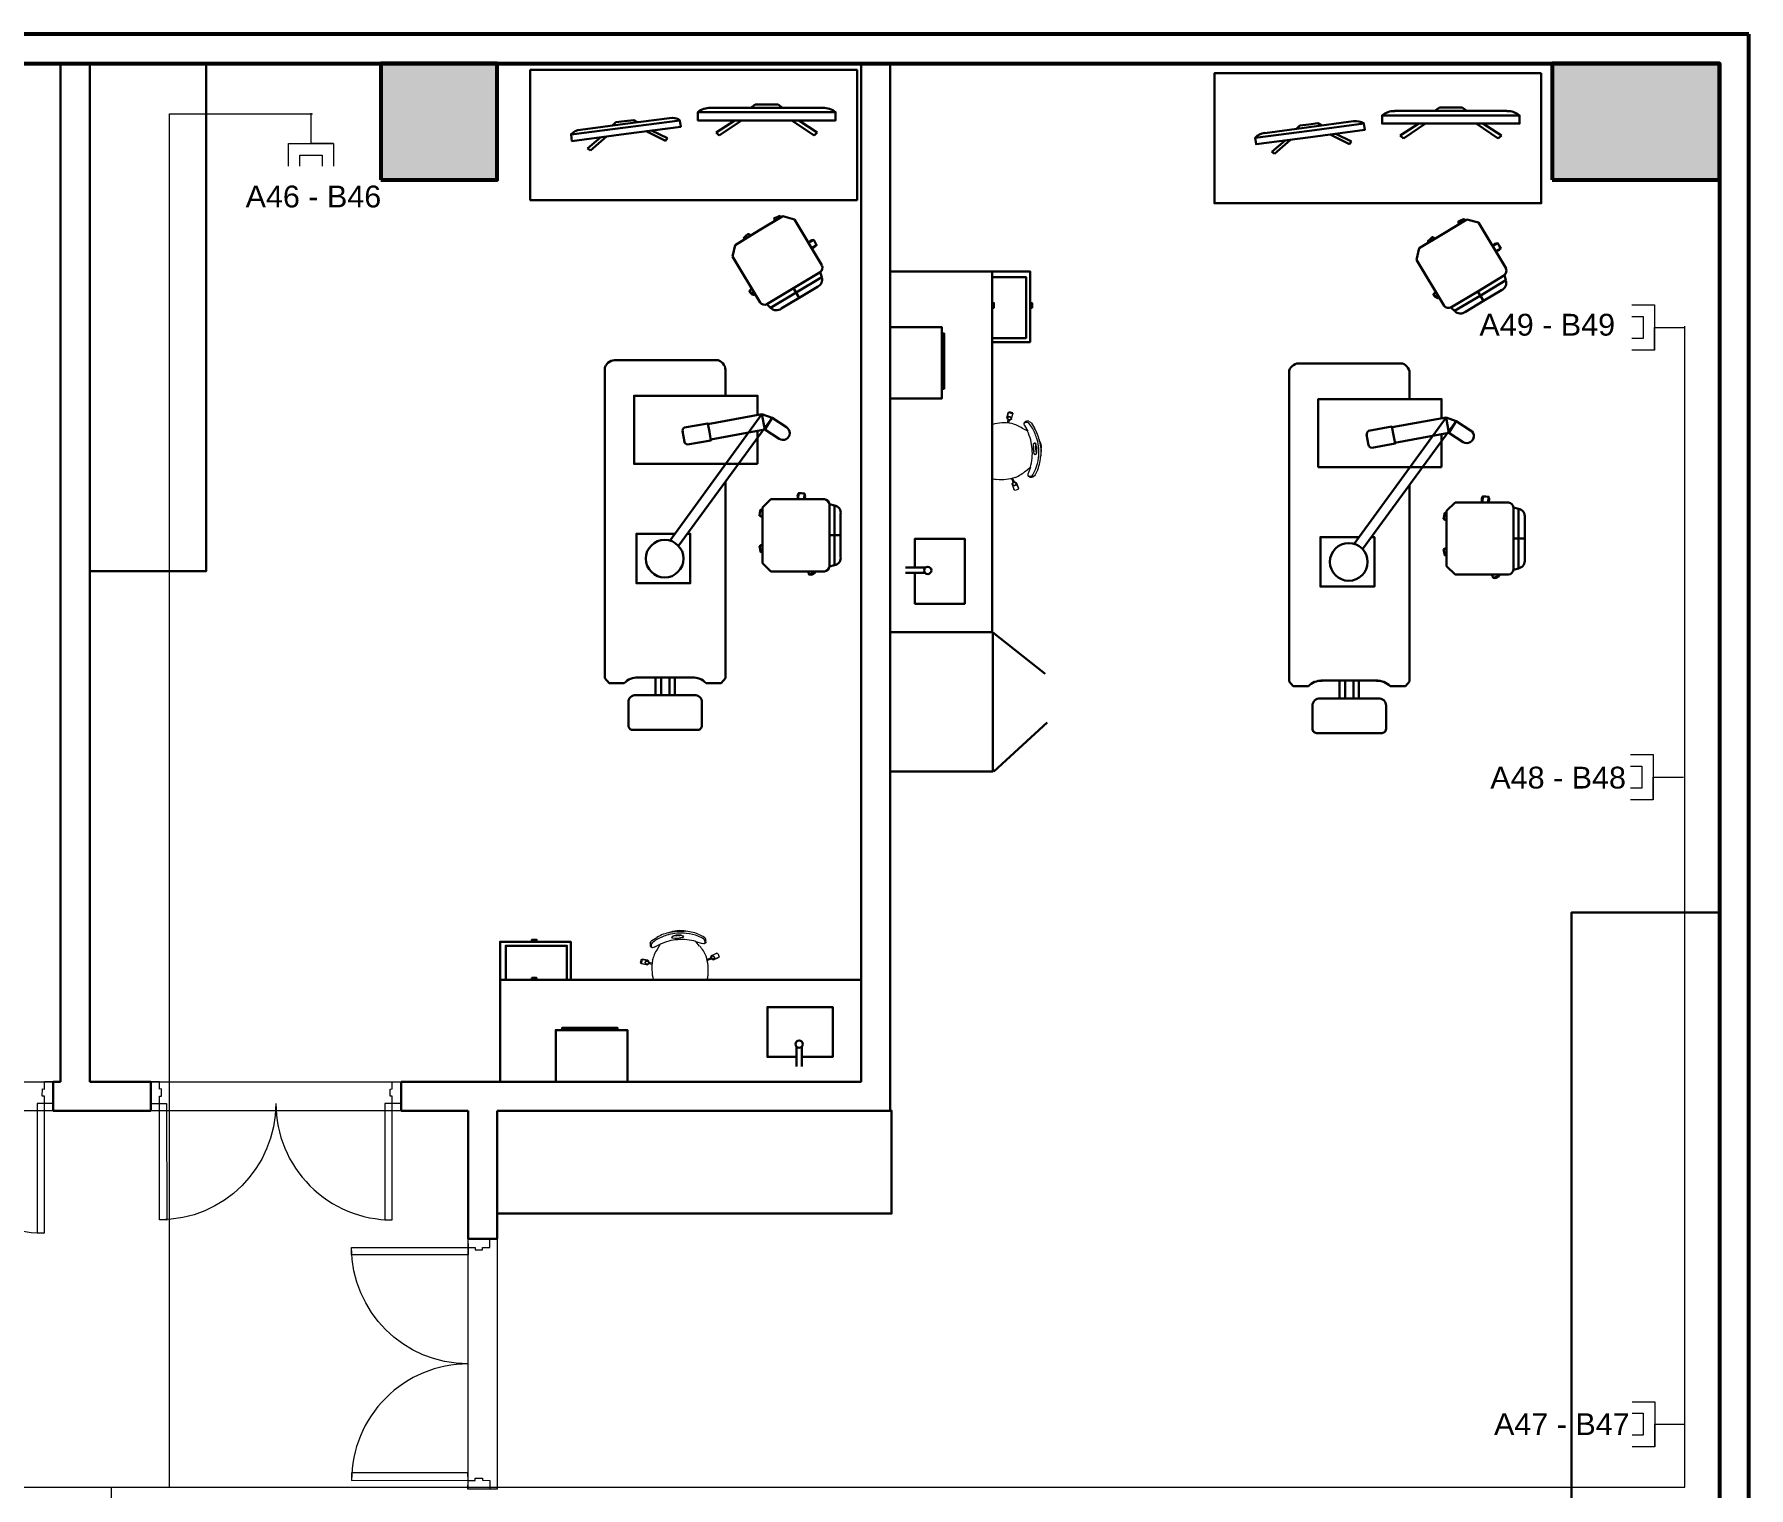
# Model space of a CAD drawing. Header units: millimetres. Extents: x 521 to 148073, y -17811 to 32040.
# Drawn here: x 68587 to 80697, y 21690 to 31959 of the extents above; entities that cross this region are included whole.
import ezdxf

# ---------------------------------------------------------------- set-up
doc = ezdxf.new("R2010")
doc.units = ezdxf.units.MM
for name, color, linetype, lineweight in [('nabytek', 7, 'Continuous', 30), ('OAP220', 1, 'Continuous', 30), ('OAP280', 2, 'Continuous', 53), ('OAP315', 5, 'Continuous', 0), ('OAP417', 2, 'Continuous', 0), ('OAP431', 5, 'Continuous', 0), ('RC3', 130, 'Continuous', 20)]:
    doc.layers.add(name, color=color, linetype=linetype, lineweight=lineweight)
doc.layers.add('srafa', color=7, linetype='Continuous')
doc.styles.add('PDF Arial', font='arial.ttf')

# ---------------------------------------------------------------- blocks, each defined once
blk = doc.blocks.new('*U8')
at = {"layer": 'OAP315', "extrusion": (0, 0, -1), "flags": 128}
for points in [[(-0.486, 0.735), (-0.532, 0.754), (-0.836, 0.014), (-0.789, -0.005), (-0.486, 0.735)], [(0.645, -0.593), (0.599, -0.574), (0.902, 0.167), (0.948, 0.148), (0.645, -0.593)], [(-0.891, 0.037), (-0.836, 0.014), (-0.855, -0.032), (-0.841, -0.038), (-0.86, -0.084), (-0.874, -0.079), (-0.893, -0.125), (-0.948, -0.102), (-0.891, 0.037)], [(0.7, -0.615), (0.645, -0.593), (0.626, -0.639), (0.612, -0.633), (0.593, -0.68), (0.607, -0.685), (0.588, -0.731), (0.643, -0.754), (0.7, -0.615)]]:
    blk.add_lwpolyline(points, close=True, dxfattribs=at)
at = {"layer": 'OAP315', "extrusion": (0, 0, -1)}
blk.add_arc((-0.836, 0.014), 0.8, 337.7176, 67.7176, dxfattribs=at)
at = {"layer": 'OAP315'}
blk.add_arc((-0.645, -0.593), 0.8, 22.2824, 112.2824, dxfattribs=at)
blk = doc.blocks.new('B1500-91')
at = {"layer": 'OAP315', "rotation": 67.71764840910753}
blk.add_blockref('*U8', (-0.304, 0.881), dxfattribs=at)
blk = doc.blocks.new('*U52')
at = {"layer": 'OAP315', "flags": 128}
for points in [[(0.373, 0.921), (0.415, 0.949), (0.918, 0.216), (0.877, 0.188), (0.373, 0.921)], [(0.968, 0.25), (0.918, 0.216), (0.947, 0.175), (0.934, 0.166), (0.963, 0.125), (0.975, 0.134), (1.003, 0.092), (1.053, 0.126), (0.968, 0.25)], [(-1.053, -0.058), (-1.011, -0.03), (-0.508, -0.763), (-0.549, -0.792), (-1.053, -0.058)], [(-0.598, -0.826), (-0.549, -0.792), (-0.521, -0.833), (-0.508, -0.824), (-0.48, -0.866), (-0.492, -0.874), (-0.464, -0.915), (-0.514, -0.949), (-0.598, -0.826)]]:
    blk.add_lwpolyline(points, close=True, dxfattribs=at)
at = {"layer": 'OAP431', "lineweight": 0, "extrusion": (0, 0, -1)}
blk.add_arc((-0.915, 0.214), 0.89, 328.736, 55.5226, dxfattribs=at)
at = {"layer": 'OAP431', "lineweight": 0}
blk.add_arc((-0.549, -0.792), 0.89, 37.6908, 124.4774, dxfattribs=at)
blk = doc.blocks.new('*U123')
at = {"layer": 'nabytek'}
for p, q in [((-58, 2137), (-58, 2307)), ((-33, 2331), (312, 2331)), ((436, 2331), (90, 2331)), ((461, 2137), (461, 2307)), ((133, 2087), (-16, 2087)), ((133, 1961), (133, 2087)), ((172, 2087), (133, 2087)), ((172, 2087), (172, 1961)), ((172, 2087), (312, 2087)), ((230, 2087), (230, 1961)), ((270, 1961), (270, 2087)), ((270, 2087), (419, 2087)), ((-224, 1966), (-195, 2001)), ((-224, 580), (-224, 1966)), ((-195, 2001), (-88, 2001)), ((-1, 1961), (312, 1961)), ((403, 1961), (90, 1961)), ((90, 1961), (270, 1961)), ((312, 1961), (133, 1961)), ((172, 1961), (205, 1961)), ((598, 2001), (490, 2001)), ((627, 1966), (598, 2001)), ((627, -230), (627, 1966)), ((-924, 1212), (-546, 1212)), ((-815, 1235), (-809, 1215)), ((-808, 1212), (-809, 1215)), ((-546, 1212), (-485, 1153)), ((-1038, 1106), (-1038, 957)), ((-959, 1177), (-994, 1168)), ((-994, 1168), (-994, 957)), ((-959, 1177), (-959, 957)), ((-485, 1153), (-485, 957)), ((-554, 128), (107, 1032)), ((168, 995), (-482, 102)), ((-473, 1075), (-469, 1054)), ((-465, 1034), (-469, 1054)), ((-1038, 808), (-1038, 957)), ((-1038, 957), (-959, 957)), ((-994, 746), (-994, 957)), ((-959, 737), (-959, 957)), ((-485, 761), (-485, 957)), ((-959, 737), (-994, 746)), ((-546, 702), (-485, 761)), ((-472, 777), (-468, 798)), ((-465, 819), (-468, 798)), ((-924, 702), (-546, 702)), ((-451, 369), (-451, 452)), ((-451, 452), (-425, 452)), ((-224, 452), (-224, 456)), ((-502, 210), (-121, 280)), ((65, 296), (72, 259)), ((79, 222), (72, 259)), ((-554, 128), (-482, 102)), ((-482, 102), (-502, 210)), ((-101, 171), (-482, 102)), ((-100, 166), (-101, 171)), ((-224, -219), (-224, -29)), ((-174, -280), (421, -280)), ((555, -280), (421, -280)), ((-874, -799), (-746, -722)), ((-619, -645), (-746, -722)), ((-746, -722), (-706, -789)), ((-543, -651), (-724, -759)), ((-517, -676), (-706, -789)), ((-517, -676), (-543, -651)), ((-469, -688), (-274, -1012)), ((-904, -868), (-724, -759)), ((-894, -903), (-706, -789)), ((-409, -788), (-407, -785)), ((-393, -769), (-407, -785)), ((-906, -951), (-711, -1275)), ((-894, -903), (-904, -868)), ((-274, -1012), (-293, -1094)), ((-629, -1297), (-461, -1196)), ((-293, -1094), (-461, -1196)), ((-385, -1173), (-369, -1159)), ((-354, -1145), (-369, -1159)), ((-711, -1275), (-629, -1297)), ((-608, -1300), (-589, -1292)), ((-569, -1284), (-589, -1292)), ((730, -1761), (617, -1861)), ((655, -1856), (749, -1775)), ((749, -1775), (730, -1761)), ((-873, -1890), (-851, -1869)), ((-742, -1975), (-873, -1890)), ((-851, -1869), (-694, -1975)), ((-181, -1869), (-338, -1975)), ((-290, -1975), (-159, -1890)), ((-159, -1890), (-181, -1869)), ((92, -1930), (476, -1880)), ((185, -1849), (200, -1830)), ((297, -1903), (185, -1849)), ((200, -1830), (336, -1898)), ((860, -1829), (476, -1880)), ((799, -1908), (485, -1950)), ((-1002, -1975), (-516, -1975)), ((-30, -1975), (-516, -1975)), ((172, -1991), (485, -1950)), ((396, -1961), (424, -1977)), ((424, -1977), (488, -1969)), ((551, -1961), (488, -1969)), ((574, -1938), (551, -1961)), ((-912, -2064), (-516, -2064)), ((-628, -2064), (-596, -2088)), ((-596, -2088), (-516, -2088)), ((-119, -2064), (-516, -2064)), ((-435, -2088), (-516, -2088)), ((-404, -2064), (-435, -2088))]:
    blk.add_line(p, q, dxfattribs=at)
for points in [[(-853, 1212), (-857, 1222), (-815, 1235), (-809, 1215)], [(-808, 1212), (-809, 1215)], [(43, 946), (24, 946), (24, 1296), (405, 1296), (405, 946), (132, 946)], [(-485, 1072), (-473, 1075), (-469, 1054)], [(-485, 1030), (-465, 1034), (-469, 1054)], [(-485, 822), (-465, 819), (-468, 798)], [(-485, 779), (-472, 777), (-468, 798)], [(-762, 660), (-782, 661), (-780, 702)], [(-762, 660), (-741, 659), (-739, 702)], [(-425, 452), (421, 452), (421, -29), (-451, -29), (-451, 108)], [(-451, 219), (-451, 369)], [(-604, 275), (-502, 210), (-554, 128), (-656, 194)], [(-111, 226), (-122, 286), (43, 315)], [(65, 296), (72, 259)], [(79, 222), (72, 259)], [(-111, 226), (-100, 166), (65, 196)], [(-433, -748), (-426, -740), (-393, -769), (-407, -785)], [(-409, -788), (-407, -785)], [(-858, -1112), (-868, -1093), (-832, -1074)], [(-858, -1112), (-848, -1130), (-810, -1110)], [(-399, -1158), (-385, -1173), (-369, -1159)], [(-362, -1136), (-354, -1145), (-369, -1159)], [(-613, -1287), (-608, -1300), (-589, -1292)], [(-577, -1265), (-569, -1284), (-589, -1292)], [(482, -1925), (98, -1975), (92, -1930), (476, -1880)], [(482, -1925), (866, -1875), (860, -1829), (476, -1880)], [(-516, -2033), (-1002, -2033), (-1002, -1975), (-516, -1975)], [(-516, -2033), (-30, -2033), (-30, -1975), (-516, -1975)]]:
    blk.add_lwpolyline(points, dxfattribs=at)
blk.add_lwpolyline([(-1154, -2331), (1154, -2331), (1154, -1412), (-1154, -1412)], close=True, dxfattribs=at)
blk.add_circle((205, 1122), 133, dxfattribs=at)
for centre, radius, start, end in [((-29, 2302), 29.4, 81.9407, 170.0281), ((432, 2302), 29.4, 9.9719, 98.0593), ((-10, 2135), 48.2, 177.1723, 277.1519), ((413, 2135), 48.2, 262.8481, 2.8277), ((5, 2088), 127, 223.3085, 272.3226), ((398, 2088), 127, 267.6774, 316.6915), ((-919, 1172), 39.9, 96.8424, 173.1576), ((-826, 1200), 36, 75.9742, 139.9989), ((-985, 1115), 53.5, 99.8338, 189.9471), ((-488, 1041), 36, 69.914, 84.7701), ((-492, 1059), 36, 283.3806, 313.9387), ((-985, 799), 53.5, 170.0529, 260.1662), ((-919, 742), 39.9, 186.8424, 263.1576), ((-491, 792), 36, 49.4152, 79.7512), ((-488, 811), 36, 275.6596, 293.4399), ((-547, 764), 61.7, 357.2677, 2.7323), ((-751, 681), 36, 145.1372, 209.162), ((-770, 682), 36, 325.1372, 29.162), ((-630, 234), 48.4, 57.5834, 237.5834), ((41, 290), 25.6, 6.9044, 85.0243), ((53, 219), 25.6, 295.6337, 13.7535), ((-150, -209), 74.5, 172.1869, 251.4375), ((556, -206), 74.5, 262.1869, 341.4375), ((-584, -686), 53.5, 40.8802, 130.9935), ((-501, -712), 39.9, 37.8889, 114.204), ((-854, -848), 53.5, 111.0994, 201.2126), ((-429, -778), 36, 17.0206, 81.0453), ((-869, -934), 39.9, 127.8889, 204.204), ((-834, -1110), 36, 86.1837, 150.2084), ((-843, -1093), 36, 266.1837, 330.2084), ((-377, -1137), 36, 224.4271, 254.9851), ((-391, -1150), 36, 10.9604, 25.8166), ((-658, -1242), 61.7, 298.3141, 303.7788), ((-588, -1268), 36, 216.706, 234.4864), ((-606, -1275), 36, 350.4617, 20.7977), ((791, -1808), 101, 274.3953, 318.5955), ((-919, -1937), 126, 228.8706, 273.0709), ((-113, -1937), 126, 266.9291, 311.1294), ((153, -1892), 101, 236.3367, 280.537)]:
    blk.add_arc(centre, radius, start, end, dxfattribs=at)
blk = doc.blocks.new('*U122')
at = {"layer": 'nabytek', "color": 0, "linetype": 'ByBlock', "lineweight": -2, "transparency": 16777216}
blk.add_blockref('*U123', (0, 0), dxfattribs=at)
blk = doc.blocks.new('*U222')
at = {"layer": 'nabytek'}
for p, q in [((-58, 2137), (-58, 2307)), ((-33, 2331), (312, 2331)), ((436, 2331), (90, 2331)), ((461, 2137), (461, 2307)), ((133, 2087), (-16, 2087)), ((133, 1961), (133, 2087)), ((172, 2087), (133, 2087)), ((172, 2087), (172, 1961)), ((172, 2087), (312, 2087)), ((230, 2087), (230, 1961)), ((270, 1961), (270, 2087)), ((270, 2087), (419, 2087)), ((-224, 1966), (-195, 2001)), ((-224, 580), (-224, 1966)), ((-195, 2001), (-88, 2001)), ((-1, 1961), (312, 1961)), ((403, 1961), (90, 1961)), ((90, 1961), (270, 1961)), ((312, 1961), (133, 1961)), ((172, 1961), (205, 1961)), ((598, 2001), (490, 2001)), ((627, 1966), (598, 2001)), ((627, -230), (627, 1966)), ((-924, 1212), (-546, 1212)), ((-815, 1235), (-809, 1215)), ((-808, 1212), (-809, 1215)), ((-546, 1212), (-485, 1153)), ((-1038, 1106), (-1038, 957)), ((-959, 1177), (-994, 1168)), ((-994, 1168), (-994, 957)), ((-959, 1177), (-959, 957)), ((-485, 1153), (-485, 957)), ((-554, 128), (107, 1032)), ((168, 995), (-482, 102)), ((-473, 1075), (-469, 1054)), ((-465, 1034), (-469, 1054)), ((-1038, 808), (-1038, 957)), ((-1038, 957), (-959, 957)), ((-994, 746), (-994, 957)), ((-959, 737), (-959, 957)), ((-485, 761), (-485, 957)), ((-959, 737), (-994, 746)), ((-546, 702), (-485, 761)), ((-472, 777), (-468, 798)), ((-465, 819), (-468, 798)), ((-924, 702), (-546, 702)), ((-451, 369), (-451, 452)), ((-451, 452), (-425, 452)), ((-224, 452), (-224, 456)), ((-502, 210), (-121, 280)), ((65, 296), (72, 259)), ((79, 222), (72, 259)), ((-554, 128), (-482, 102)), ((-482, 102), (-502, 210)), ((-101, 171), (-482, 102)), ((-100, 166), (-101, 171)), ((-224, -219), (-224, -29)), ((-174, -280), (421, -280)), ((555, -280), (421, -280)), ((-874, -799), (-746, -722)), ((-619, -645), (-746, -722)), ((-746, -722), (-706, -789)), ((-543, -651), (-724, -759)), ((-517, -676), (-706, -789)), ((-517, -676), (-543, -651)), ((-469, -688), (-274, -1012)), ((-904, -868), (-724, -759)), ((-894, -903), (-706, -789)), ((-409, -788), (-407, -785)), ((-393, -769), (-407, -785)), ((-906, -951), (-711, -1275)), ((-894, -903), (-904, -868)), ((-274, -1012), (-293, -1094)), ((-629, -1297), (-461, -1196)), ((-293, -1094), (-461, -1196)), ((-385, -1173), (-369, -1159)), ((-354, -1145), (-369, -1159)), ((-711, -1275), (-629, -1297)), ((-608, -1300), (-589, -1292)), ((-569, -1284), (-589, -1292)), ((730, -1761), (617, -1861)), ((655, -1856), (749, -1775)), ((749, -1775), (730, -1761)), ((-873, -1890), (-851, -1869)), ((-742, -1975), (-873, -1890)), ((-851, -1869), (-694, -1975)), ((-181, -1869), (-338, -1975)), ((-290, -1975), (-159, -1890)), ((-159, -1890), (-181, -1869)), ((92, -1930), (476, -1880)), ((185, -1849), (200, -1830)), ((297, -1903), (185, -1849)), ((200, -1830), (336, -1898)), ((860, -1829), (476, -1880)), ((799, -1908), (485, -1950)), ((-1002, -1975), (-516, -1975)), ((-30, -1975), (-516, -1975)), ((172, -1991), (485, -1950)), ((396, -1961), (424, -1977)), ((424, -1977), (488, -1969)), ((551, -1961), (488, -1969)), ((574, -1938), (551, -1961)), ((-912, -2064), (-516, -2064)), ((-628, -2064), (-596, -2088)), ((-596, -2088), (-516, -2088)), ((-119, -2064), (-516, -2064)), ((-435, -2088), (-516, -2088)), ((-404, -2064), (-435, -2088))]:
    blk.add_line(p, q, dxfattribs=at)
for points in [[(-853, 1212), (-857, 1222), (-815, 1235), (-809, 1215)], [(-808, 1212), (-809, 1215)], [(43, 946), (24, 946), (24, 1296), (405, 1296), (405, 946), (132, 946)], [(-485, 1072), (-473, 1075), (-469, 1054)], [(-485, 1030), (-465, 1034), (-469, 1054)], [(-485, 822), (-465, 819), (-468, 798)], [(-485, 779), (-472, 777), (-468, 798)], [(-762, 660), (-782, 661), (-780, 702)], [(-762, 660), (-741, 659), (-739, 702)], [(-425, 452), (421, 452), (421, -29), (-451, -29), (-451, 108)], [(-451, 219), (-451, 369)], [(-604, 275), (-502, 210), (-554, 128), (-656, 194)], [(-111, 226), (-122, 286), (43, 315)], [(65, 296), (72, 259)], [(79, 222), (72, 259)], [(-111, 226), (-100, 166), (65, 196)], [(-433, -748), (-426, -740), (-393, -769), (-407, -785)], [(-409, -788), (-407, -785)], [(-858, -1112), (-868, -1093), (-832, -1074)], [(-858, -1112), (-848, -1130), (-810, -1110)], [(-399, -1158), (-385, -1173), (-369, -1159)], [(-362, -1136), (-354, -1145), (-369, -1159)], [(-613, -1287), (-608, -1300), (-589, -1292)], [(-577, -1265), (-569, -1284), (-589, -1292)], [(482, -1925), (98, -1975), (92, -1930), (476, -1880)], [(482, -1925), (866, -1875), (860, -1829), (476, -1880)], [(-516, -2033), (-1002, -2033), (-1002, -1975), (-516, -1975)], [(-516, -2033), (-30, -2033), (-30, -1975), (-516, -1975)]]:
    blk.add_lwpolyline(points, dxfattribs=at)
blk.add_lwpolyline([(-1154, -2331), (1154, -2331), (1154, -1412), (-1154, -1412)], close=True, dxfattribs=at)
blk.add_circle((205, 1122), 133, dxfattribs=at)
for centre, radius, start, end in [((-29, 2302), 29.4, 81.9407, 170.0281), ((432, 2302), 29.4, 9.9719, 98.0593), ((-10, 2135), 48.2, 177.1723, 277.1519), ((413, 2135), 48.2, 262.8481, 2.8277), ((5, 2088), 127, 223.3085, 272.3226), ((398, 2088), 127, 267.6774, 316.6915), ((-919, 1172), 39.9, 96.8424, 173.1576), ((-826, 1200), 36, 75.9742, 139.9989), ((-985, 1115), 53.5, 99.8338, 189.9471), ((-488, 1041), 36, 69.914, 84.7701), ((-492, 1059), 36, 283.3806, 313.9387), ((-985, 799), 53.5, 170.0529, 260.1662), ((-919, 742), 39.9, 186.8424, 263.1576), ((-491, 792), 36, 49.4152, 79.7512), ((-488, 811), 36, 275.6596, 293.4399), ((-547, 764), 61.7, 357.2677, 2.7323), ((-751, 681), 36, 145.1372, 209.162), ((-770, 682), 36, 325.1372, 29.162), ((-630, 234), 48.4, 57.5834, 237.5834), ((41, 290), 25.6, 6.9044, 85.0243), ((53, 219), 25.6, 295.6337, 13.7535), ((-150, -209), 74.5, 172.1869, 251.4375), ((556, -206), 74.5, 262.1869, 341.4375), ((-584, -686), 53.5, 40.8802, 130.9935), ((-501, -712), 39.9, 37.8889, 114.204), ((-854, -848), 53.5, 111.0994, 201.2126), ((-429, -778), 36, 17.0206, 81.0453), ((-869, -934), 39.9, 127.8889, 204.204), ((-834, -1110), 36, 86.1837, 150.2084), ((-843, -1093), 36, 266.1837, 330.2084), ((-377, -1137), 36, 224.4271, 254.9851), ((-391, -1150), 36, 10.9604, 25.8166), ((-658, -1242), 61.7, 298.3141, 303.7788), ((-588, -1268), 36, 216.706, 234.4864), ((-606, -1275), 36, 350.4617, 20.7977), ((791, -1808), 101, 274.3953, 318.5955), ((-919, -1937), 126, 228.8706, 273.0709), ((-113, -1937), 126, 266.9291, 311.1294), ((153, -1892), 101, 236.3367, 280.537)]:
    blk.add_arc(centre, radius, start, end, dxfattribs=at)
blk = doc.blocks.new('*U221')
at = {"layer": 'nabytek', "color": 0, "linetype": 'ByBlock', "lineweight": -2, "transparency": 16777216}
blk.add_blockref('*U222', (0, 0), dxfattribs=at)

msp = doc.modelspace()

# ---------------------------------------------------------------- linework, layer by layer
at = {"layer": 'nabytek'}
for p, q in [((75497, 29283), (75471, 29290)), ((75355, 27734), (75728, 27441)), ((75364, 26751), (75741, 27097)), ((72878, 25423), (72872, 25397))]:
    msp.add_line(p, q, dxfattribs=at)
for points in [[(68979, 31753), (69801, 31753), (69801, 28165), (68979, 28165)], [(74632, 30284), (75353, 30284), (75353, 27734), (74632, 27734)], [(75353, 30284), (75621, 30284), (75621, 29784), (75353, 29784)], [(75353, 30243), (75593, 30243), (75593, 29812), (75353, 29812)], [(75353, 30027), (75366, 30027), (75366, 30060), (75353, 30060)], [(75621, 30027), (75635, 30027), (75635, 30060), (75621, 30060)], [(74632, 29890), (74997, 29890), (74997, 29385), (74632, 29385)], [(74997, 29846), (75014, 29846), (75014, 29455), (74997, 29455)], [(74632, 27734), (75358, 27734), (75358, 26751), (74632, 26751)], [(72135, 25547), (72135, 25561), (72102, 25561), (72102, 25547)], [(71877, 25279), (71877, 25547), (72377, 25547), (72377, 25279)], [(71918, 25279), (71918, 25519), (72349, 25519), (72349, 25279)], [(71877, 24558), (71877, 25279), (74427, 25279), (74427, 24558)], [(72135, 25279), (72135, 25292), (72102, 25292), (72102, 25279)], [(72271, 24558), (72271, 24923), (72777, 24923), (72777, 24558)], [(72316, 24923), (72316, 24940), (72706, 24940), (72706, 24923)]]:
    msp.add_lwpolyline(points, close=True, dxfattribs=at)
at = {"layer": 'nabytek', "lineweight": 13}
for points in [[(75457, 29248), (75467, 29287), (75459, 29240)], [(75460, 29244), (75458, 29245), (75457, 29248)], [(75485, 29234), (75483, 29235), (75471, 29238), (75459, 29240)], [(75461, 29212), (75467, 29234)], [(75470, 29211), (75475, 29232)], [(75490, 29240), (75499, 29279), (75485, 29234)], [(75497, 29283), (75499, 29282), (75499, 29279)], [(75579, 29209), (75583, 29214)], [(75579, 29209), (75583, 29214)], [(75582, 29195), (75579, 29207)], [(75582, 29195), (75579, 29207)], [(75582, 29195), (75604, 29154)], [(75582, 29195), (75604, 29154)], [(75612, 29224), (75623, 29219), (75630, 29212), (75652, 29177)], [(75612, 29224), (75623, 29219), (75630, 29212), (75652, 29177)], [(75604, 29154), (75567, 29174)], [(75604, 29154), (75567, 29174)], [(75645, 29050), (75646, 29065), (75650, 29071), (75656, 29069), (75661, 29063)], [(75645, 29050), (75646, 29065), (75650, 29071), (75656, 29069), (75661, 29063)], [(75645, 29050), (75646, 29065)], [(75645, 29050), (75646, 29065)], [(75656, 29069), (75661, 29063), (75656, 29069), (75650, 29071)], [(75656, 29069), (75661, 29063), (75656, 29069), (75650, 29071)], [(75685, 29096), (75688, 29082)], [(75685, 29096), (75688, 29082)], [(75688, 29082), (75696, 29033), (75696, 28984)], [(75688, 29082), (75696, 29033)], [(75688, 29082), (75696, 29033), (75696, 28984)], [(75688, 29082), (75696, 29033)], [(75645, 29050), (75646, 29029)], [(75648, 29009), (75646, 29029), (75645, 29050)], [(75645, 29050), (75646, 29029)], [(75648, 29009), (75646, 29029), (75645, 29050)], [(75646, 29029), (75648, 29009)], [(75646, 29029), (75648, 29009)], [(75651, 28994), (75648, 29009)], [(75666, 28999), (75662, 28992), (75657, 28989), (75651, 28994), (75648, 29009)], [(75651, 28994), (75648, 29009)], [(75666, 28999), (75662, 28992), (75657, 28989), (75651, 28994), (75648, 29009)], [(75657, 28989), (75651, 28994), (75657, 28989), (75662, 28992)], [(75657, 28989), (75651, 28994), (75657, 28989), (75662, 28992)], [(75662, 29031), (75661, 29063)], [(75662, 29031), (75661, 29063)], [(75661, 29044), (75667, 29044)], [(75661, 29040), (75668, 29037), (75669, 29034), (75663, 29016)], [(75666, 28999), (75662, 29031)], [(75666, 28999), (75662, 29031)], [(75669, 29017), (75663, 29014)], [(75669, 29014), (75663, 29014)], [(75664, 29010), (75668, 29011)], [(75695, 28970), (75695, 28970)], [(75695, 28970), (75695, 28970)], [(75696, 29033), (75696, 28984)], [(75696, 29033), (75696, 28984)], [(75498, 28822), (75509, 28796)], [(75591, 28874), (75623, 28900)], [(75591, 28874), (75623, 28900)], [(75607, 28844), (75608, 28856)], [(75607, 28844), (75608, 28856)], [(75612, 28838), (75607, 28842)], [(75612, 28838), (75607, 28842)], [(75623, 28900), (75608, 28856)], [(75623, 28900), (75608, 28856)], [(75675, 28885), (75658, 28847), (75653, 28839), (75642, 28832)], [(75675, 28885), (75658, 28847), (75653, 28839), (75642, 28832)], [(75489, 28820), (75501, 28793)], [(75519, 28795), (75517, 28794), (75506, 28790), (75494, 28785)], [(75494, 28777), (75509, 28740), (75494, 28785)], [(75494, 28778), (75494, 28780), (75496, 28782)], [(75540, 28745), (75515, 28735)], [(75525, 28790), (75540, 28753), (75519, 28795)], [(75540, 28753), (75540, 28750), (75538, 28748)], [(72937, 25538), (72942, 25549), (72949, 25556), (72984, 25578)], [(72937, 25538), (72942, 25549), (72949, 25556), (72984, 25578)], [(73065, 25611), (73079, 25614)], [(73065, 25611), (73079, 25614)], [(73079, 25614), (73128, 25622), (73177, 25622)], [(73079, 25614), (73128, 25622)], [(73079, 25614), (73128, 25622), (73177, 25622)], [(73079, 25614), (73128, 25622)], [(73092, 25582), (73099, 25587), (73092, 25582), (73090, 25576)], [(73111, 25570), (73096, 25572), (73090, 25576), (73092, 25582), (73099, 25587)], [(73092, 25582), (73099, 25587), (73092, 25582), (73090, 25576)], [(73111, 25570), (73096, 25572), (73090, 25576), (73092, 25582), (73099, 25587)], [(73111, 25570), (73096, 25572)], [(73111, 25570), (73096, 25572)], [(73130, 25588), (73099, 25587)], [(73130, 25588), (73099, 25587)], [(73152, 25574), (73132, 25571), (73111, 25570)], [(73152, 25574), (73132, 25571), (73111, 25570)], [(73111, 25570), (73132, 25571)], [(73111, 25570), (73132, 25571)], [(73117, 25587), (73117, 25593)], [(73121, 25587), (73124, 25594), (73127, 25595), (73145, 25589)], [(73128, 25622), (73177, 25622)], [(73128, 25622), (73177, 25622)], [(73162, 25591), (73130, 25588)], [(73162, 25591), (73130, 25588)], [(73132, 25571), (73152, 25574)], [(73132, 25571), (73152, 25574)], [(73144, 25595), (73147, 25589)], [(73147, 25595), (73148, 25589)], [(73151, 25590), (73151, 25594)], [(73162, 25591), (73169, 25588), (73172, 25582), (73167, 25577), (73152, 25574)], [(73162, 25591), (73169, 25588), (73172, 25582), (73167, 25577), (73152, 25574)], [(73167, 25577), (73152, 25574)], [(73167, 25577), (73152, 25574)], [(73172, 25582), (73167, 25577), (73172, 25582), (73169, 25588)], [(73172, 25582), (73167, 25577), (73172, 25582), (73169, 25588)], [(73191, 25621), (73191, 25621)], [(73191, 25621), (73191, 25621)], [(73276, 25601), (73314, 25584), (73323, 25578), (73329, 25568)], [(73276, 25601), (73314, 25584), (73323, 25578), (73329, 25568)], [(72952, 25505), (72947, 25509)], [(72952, 25505), (72947, 25509)], [(72966, 25508), (72954, 25505)], [(72966, 25508), (72954, 25505)], [(72966, 25508), (73007, 25530)], [(72966, 25508), (73007, 25530)], [(73007, 25530), (72987, 25493)], [(73007, 25530), (72987, 25493)], [(73261, 25549), (73305, 25534)], [(73287, 25516), (73261, 25549)], [(73261, 25549), (73305, 25534)], [(73287, 25516), (73261, 25549)], [(73317, 25533), (73305, 25534)], [(73317, 25533), (73305, 25534)], [(73324, 25538), (73320, 25533)], [(73324, 25538), (73320, 25533)], [(73339, 25424), (73365, 25434)], [(73371, 25451), (73408, 25466), (73366, 25445)], [(73366, 25445), (73367, 25443), (73372, 25431), (73376, 25420)], [(73384, 25420), (73421, 25435), (73376, 25420)], [(73408, 25466), (73411, 25466), (73413, 25464)], [(73416, 25465), (73426, 25441)], [(72913, 25383), (72874, 25393), (72921, 25385)], [(72878, 25423), (72879, 25425), (72882, 25425)], [(72921, 25416), (72882, 25425), (72927, 25411)], [(72918, 25386), (72916, 25384), (72913, 25383)], [(72927, 25411), (72926, 25409), (72924, 25397), (72921, 25385)], [(72949, 25387), (72927, 25393)], [(72950, 25396), (72929, 25401)], [(73341, 25415), (73368, 25427)], [(73384, 25420), (73381, 25420), (73379, 25421)]]:
    msp.add_lwpolyline(points, dxfattribs=at)
at = {"layer": 'nabytek'}
for points in [[(74808, 28191), (74808, 28395), (75160, 28395), (75160, 27935), (74808, 27935), (74808, 28154)], [(74740, 28191), (74883, 28191)], [(74880, 28154), (74740, 28154)], [(73970, 24734), (73766, 24734), (73766, 25086), (74227, 25086), (74227, 24734), (74008, 24734)], [(73970, 24666), (73970, 24808)], [(74008, 24806), (74008, 24666)]]:
    msp.add_lwpolyline(points, dxfattribs=at)
at = {"layer": 'nabytek', "lineweight": 30}
for points in [[(80491, 21474), (79446, 21474), (79446, 25754), (80491, 25754)], [(71857, 24353), (74643, 24353), (74643, 23627), (71857, 23627)]]:
    msp.add_lwpolyline(points, close=True, dxfattribs=at)
at = {"layer": 'nabytek'}
for centre in [(74898, 28171), (73990, 24824)]:
    msp.add_circle(centre, 25.6, dxfattribs=at)
at = {"layer": 'nabytek', "lineweight": 13}
for centre, radius, start, end in [((75438, 28884), 329, 81.0504, 104.5536), ((75438, 28884), 329, 81.0504, 104.5536), ((75418, 28941), 277, 57.339, 75.0494), ((75418, 28941), 277, 57.339, 75.0494), ((75595, 29192), 25.2, 79.5095, 117.9407), ((75595, 29192), 25.2, 79.5095, 117.9407), ((75595, 29192), 25.2, 79.5095, 117.9407), ((75595, 29192), 25.2, 79.5095, 117.9407), ((75603, 29172), 53.2, 80.3322, 105.1518), ((75603, 29172), 53.2, 80.3322, 105.1518), ((75598, 29194), 22.1, 47.1546, 86.3375), ((75598, 29194), 22.1, 47.1546, 86.3375), ((75598, 29194), 22.1, 47.1546, 86.3375), ((75598, 29194), 22.1, 47.1546, 86.3375), ((75467, 29082), 194, 28.794, 41.4214), ((75467, 29082), 194, 28.794, 41.4214), ((75467, 29082), 194, 28.794, 41.4214), ((75467, 29082), 194, 28.794, 41.4214), ((75269, 29001), 368, 4.3791, 24.6532), ((75269, 29001), 368, 4.3791, 24.6532), ((75269, 29001), 368, 4.3791, 24.6532), ((75269, 29001), 368, 4.3791, 24.6532), ((75339, 29004), 344, 15.6034, 29.9223), ((75339, 29004), 344, 15.6034, 29.9223), ((75339, 29004), 344, 15.6034, 29.9223), ((75339, 29004), 344, 15.6034, 29.9223), ((75341, 29004), 356, 12.6255, 28.9984), ((75341, 29004), 356, 12.6255, 28.9984), ((75356, 29007), 327, 4.3529, 15.7986), ((75356, 29007), 327, 4.3529, 15.7986), ((75356, 29007), 327, 4.3529, 15.7986), ((75356, 29007), 327, 4.3529, 15.7986), ((75269, 29000), 368, 344.192, 4.4662), ((75269, 29000), 368, 344.192, 4.4662), ((75269, 29000), 368, 344.192, 4.4662), ((75269, 29000), 368, 344.192, 4.4662), ((75339, 29008), 344, 338.9229, 353.2418), ((75339, 29008), 344, 338.9229, 353.2418), ((75339, 29008), 344, 338.9229, 353.2418), ((75339, 29008), 344, 338.9229, 353.2418), ((75579, 29024), 90.8, 4.721, 25.2388), ((75579, 29024), 90.8, 4.721, 25.2388), ((75579, 29025), 90.8, 343.6066, 4.1247), ((75579, 29025), 90.8, 343.6066, 4.1247), ((75341, 29007), 356, 339.8467, 356.2196), ((75341, 29007), 356, 339.8467, 356.2196), ((75356, 29007), 327, 353.0467, 4.4922), ((75356, 29007), 327, 353.0467, 4.4922), ((75356, 29007), 327, 353.0467, 4.4922), ((75356, 29007), 327, 353.0467, 4.4922), ((75512, 29018), 189, 345.3185, 4.7441), ((75512, 29018), 189, 345.3185, 4.7441), ((75418, 29142), 329, 264.2916, 287.7947), ((75418, 29142), 329, 264.2916, 287.7947), ((75407, 29082), 277, 293.7964, 311.5067), ((75407, 29082), 277, 293.7964, 311.5067), ((75620, 28861), 25.2, 250.9045, 289.3357), ((75620, 28861), 25.2, 250.9045, 289.3357), ((75620, 28861), 25.2, 250.9045, 289.3357), ((75620, 28861), 25.2, 250.9045, 289.3357), ((75626, 28883), 53.2, 263.6868, 288.5143), ((75626, 28883), 53.2, 263.6868, 288.5143), ((75624, 28859), 22.1, 282.5077, 321.6906), ((75624, 28859), 22.1, 282.5077, 321.6906), ((75624, 28859), 22.1, 282.5077, 321.6906), ((75624, 28859), 22.1, 282.5077, 321.6906), ((75477, 28950), 194, 327.4248, 340.0501), ((75477, 28950), 194, 327.4248, 340.0501), ((75477, 28950), 194, 327.4248, 340.0501), ((75477, 28950), 194, 327.4248, 340.0501), ((75398, 28989), 175, 254.969, 265.8878), ((75398, 28989), 175, 254.969, 265.8878), ((73079, 25393), 194, 118.794, 131.4214), ((73079, 25393), 194, 118.794, 131.4214), ((73079, 25393), 194, 118.794, 131.4214), ((73079, 25393), 194, 118.794, 131.4214), ((73157, 25267), 356, 102.6255, 118.9984), ((73157, 25267), 356, 102.6255, 118.9984), ((73157, 25265), 344, 105.6034, 119.9223), ((73157, 25265), 344, 105.6034, 119.9223), ((73157, 25265), 344, 105.6034, 119.9223), ((73157, 25265), 344, 105.6034, 119.9223), ((73161, 25195), 368, 94.3791, 114.6532), ((73161, 25195), 368, 94.3791, 114.6532), ((73161, 25195), 368, 94.3791, 114.6532), ((73161, 25195), 368, 94.3791, 114.6532), ((73154, 25282), 327, 94.3529, 105.7986), ((73154, 25282), 327, 94.3529, 105.7986), ((73154, 25282), 327, 94.3529, 105.7986), ((73154, 25282), 327, 94.3529, 105.7986), ((73137, 25504), 90.8, 94.721, 115.2388), ((73137, 25504), 90.8, 94.721, 115.2388), ((73143, 25437), 189, 75.3185, 94.7441), ((73143, 25437), 189, 75.3185, 94.7441), ((73155, 25282), 327, 83.0467, 94.4922), ((73155, 25282), 327, 83.0467, 94.4922), ((73155, 25282), 327, 83.0467, 94.4922), ((73155, 25282), 327, 83.0467, 94.4922), ((73136, 25504), 90.8, 73.6066, 94.1247), ((73136, 25504), 90.8, 73.6066, 94.1247), ((73161, 25195), 368, 74.192, 94.4662), ((73161, 25195), 368, 74.192, 94.4662), ((73161, 25195), 368, 74.192, 94.4662), ((73161, 25195), 368, 74.192, 94.4662), ((73154, 25267), 356, 69.8467, 86.2196), ((73154, 25267), 356, 69.8467, 86.2196), ((73154, 25265), 344, 68.9229, 83.2418), ((73154, 25265), 344, 68.9229, 83.2418), ((73154, 25265), 344, 68.9229, 83.2418), ((73154, 25265), 344, 68.9229, 83.2418), ((73211, 25403), 194, 57.4248, 70.0501), ((73211, 25403), 194, 57.4248, 70.0501), ((73211, 25403), 194, 57.4248, 70.0501), ((73211, 25403), 194, 57.4248, 70.0501), ((73302, 25549), 22.1, 12.5077, 51.6906), ((73302, 25549), 22.1, 12.5077, 51.6906), ((73302, 25549), 22.1, 12.5077, 51.6906), ((73302, 25549), 22.1, 12.5077, 51.6906), ((73300, 25546), 25.2, 340.9045, 19.3357), ((73300, 25546), 25.2, 340.9045, 19.3357), ((73300, 25546), 25.2, 340.9045, 19.3357), ((73300, 25546), 25.2, 340.9045, 19.3357), ((73279, 25551), 53.2, 353.6868, 18.5143), ((73279, 25551), 53.2, 353.6868, 18.5143), ((72990, 25529), 53.2, 170.3322, 195.1518), ((72990, 25529), 53.2, 170.3322, 195.1518), ((72970, 25520), 25.2, 169.5095, 207.9407), ((72970, 25520), 25.2, 169.5095, 207.9407), ((72970, 25520), 25.2, 169.5095, 207.9407), ((72970, 25520), 25.2, 169.5095, 207.9407), ((72967, 25524), 22.1, 137.1546, 176.3375), ((72967, 25524), 22.1, 137.1546, 176.3375), ((72967, 25524), 22.1, 137.1546, 176.3375), ((72967, 25524), 22.1, 137.1546, 176.3375), ((73220, 25344), 277, 147.339, 165.0494), ((73220, 25344), 277, 147.339, 165.0494), ((73080, 25333), 277, 23.7964, 41.5067), ((73080, 25333), 277, 23.7964, 41.5067), ((73019, 25344), 329, 354.2916, 17.7947), ((73019, 25344), 329, 354.2916, 17.7947), ((73278, 25364), 329, 171.0504, 194.5536), ((73278, 25364), 329, 171.0504, 194.5536), ((73172, 25324), 175, 344.969, 355.8878), ((73172, 25324), 175, 344.969, 355.8878)]:
    msp.add_arc(centre, radius, start, end, dxfattribs=at)
for points in [[(75461, 29244), (75459, 29251), (75466, 29259), (75473, 29259)], [(75470, 29235), (75465, 29236), (75461, 29244), (75463, 29249)], [(75475, 29232), (75469, 29231), (75461, 29237), (75461, 29244)], [(75463, 29249), (75464, 29254), (75472, 29258), (75477, 29256)], [(75467, 29287), (75467, 29289), (75469, 29290), (75471, 29290)], [(75473, 29259), (75480, 29260), (75488, 29253), (75488, 29246)], [(75485, 29243), (75485, 29238), (75479, 29233), (75473, 29234)], [(75488, 29246), (75489, 29240), (75482, 29232), (75475, 29232)], [(75477, 29256), (75482, 29256), (75487, 29249), (75485, 29243)], [(75490, 29240), (75490, 29238), (75488, 29237), (75486, 29237)], [(75579, 29209), (75579, 29215), (75584, 29221), (75589, 29223)], [(75579, 29209), (75579, 29215), (75584, 29221), (75589, 29223)], [(75579, 29207), (75579, 29210), (75580, 29213), (75583, 29214)], [(75579, 29207), (75579, 29210), (75580, 29213), (75583, 29214)], [(75688, 29082), (75694, 29076), (75699, 29055), (75700, 29034)], [(75688, 29082), (75694, 29076), (75699, 29055), (75700, 29034)], [(75612, 28838), (75609, 28838), (75607, 28841), (75607, 28844)], [(75612, 28838), (75609, 28838), (75607, 28841), (75607, 28844)], [(75620, 28830), (75614, 28831), (75609, 28836), (75607, 28842)], [(75620, 28830), (75614, 28831), (75609, 28836), (75607, 28842)], [(75496, 28782), (75495, 28788), (75502, 28796), (75509, 28796)], [(75511, 28769), (75504, 28768), (75496, 28775), (75496, 28782)], [(75500, 28777), (75497, 28782), (75499, 28790), (75504, 28792)], [(75514, 28772), (75509, 28770), (75502, 28772), (75500, 28777)], [(75504, 28792), (75515, 28797), (75523, 28790), (75523, 28784)], [(75507, 28794), (75512, 28795), (75520, 28791), (75521, 28786)], [(75509, 28796), (75522, 28793), (75525, 28792), (75525, 28790)], [(75513, 28738), (75512, 28737), (75509, 28738), (75509, 28740)], [(75523, 28784), (75524, 28777), (75518, 28769), (75511, 28769)], [(75521, 28786), (75523, 28781), (75519, 28774), (75514, 28772)], [(73079, 25614), (73085, 25619), (73106, 25625), (73127, 25626)], [(73079, 25614), (73085, 25619), (73106, 25625), (73127, 25626)], [(72952, 25505), (72946, 25505), (72940, 25510), (72938, 25515)], [(72952, 25505), (72946, 25505), (72940, 25510), (72938, 25515)], [(72954, 25505), (72952, 25504), (72949, 25506), (72947, 25509)], [(72954, 25505), (72952, 25504), (72949, 25506), (72947, 25509)], [(73324, 25538), (73323, 25535), (73320, 25533), (73317, 25533)], [(73324, 25538), (73323, 25535), (73320, 25533), (73317, 25533)], [(73332, 25546), (73330, 25540), (73325, 25535), (73320, 25533)], [(73332, 25546), (73330, 25540), (73325, 25535), (73320, 25533)], [(73369, 25430), (73364, 25441), (73371, 25449), (73378, 25449)], [(73365, 25435), (73368, 25448), (73369, 25450), (73371, 25451)], [(73380, 25422), (73373, 25421), (73365, 25428), (73365, 25435)], [(73367, 25433), (73366, 25438), (73370, 25446), (73375, 25447)], [(73375, 25447), (73380, 25449), (73388, 25445), (73389, 25440)], [(73378, 25449), (73384, 25450), (73392, 25443), (73392, 25437)], [(73392, 25437), (73393, 25430), (73386, 25422), (73380, 25422)], [(73389, 25440), (73392, 25435), (73389, 25428), (73384, 25426)], [(73423, 25439), (73424, 25438), (73423, 25435), (73421, 25435)], [(72874, 25393), (72872, 25393), (72871, 25395), (72872, 25397)], [(72903, 25399), (72901, 25405), (72908, 25414), (72915, 25413)], [(72917, 25387), (72911, 25385), (72902, 25392), (72903, 25399)], [(72912, 25389), (72907, 25390), (72903, 25397), (72905, 25403)], [(72905, 25403), (72906, 25408), (72912, 25413), (72918, 25411)], [(72927, 25396), (72925, 25390), (72917, 25387), (72912, 25389)], [(72915, 25413), (72922, 25415), (72930, 25408), (72929, 25401)], [(72929, 25401), (72931, 25394), (72924, 25386), (72917, 25387)], [(72918, 25411), (72923, 25411), (72928, 25405), (72927, 25399)], [(72921, 25416), (72923, 25416), (72924, 25414), (72924, 25412)], [(73384, 25426), (73379, 25423), (73371, 25425), (73369, 25430)]]:
    msp.add_open_spline(points, degree=3, dxfattribs=at)
at = {"layer": 'OAP220'}
for p, q in [((68773, 24558), (68773, 31753)), ((68979, 24558), (68979, 31753)), ((74427, 24558), (74427, 31753)), ((74632, 24353), (74632, 31753)), ((68721, 24558), (68773, 24558)), ((68721, 24353), (68721, 24558)), ((69410, 24558), (68979, 24558)), ((69410, 24353), (69410, 24558)), ((71178, 24353), (71178, 24558)), ((71178, 24558), (74427, 24558)), ((68721, 24353), (69410, 24353)), ((71178, 24353), (71651, 24353)), ((71651, 24353), (71651, 23448)), ((71857, 24353), (71857, 23448)), ((71857, 24353), (74632, 24353)), ((71651, 23448), (71857, 23448))]:
    msp.add_line(p, q, dxfattribs=at)
at = {"layer": 'OAP280'}
for p, q in [((80697, 31959), (521, 31959)), ((80697, 1225), (80697, 31959)), ((932, 31753), (80491, 31753)), ((80491, 31753), (80491, 1533))]:
    msp.add_line(p, q, dxfattribs=at)
at = {"layer": 'OAP280', "flags": 128}
for points in [[(71035, 30931), (71857, 30931), (71857, 31753), (71035, 31753), (71035, 30931)], [(79309, 30931), (80491, 30931), (80491, 31753), (79309, 31753), (79309, 30931)]]:
    msp.add_lwpolyline(points, close=True, dxfattribs=at)
at = {"layer": 'OAP280'}
msp.add_solid([(71857, 30931), (71035, 30931), (71857, 31753), (71035, 31753)], dxfattribs=at)
at = {"layer": 'OAP280', "extrusion": (0, 0, -1)}
msp.add_solid([(-80491, 30931), (-79309, 30931), (-80491, 31753), (-79309, 31753)], dxfattribs=at)
at = {"layer": 'OAP315', "flags": 128}
for points in [[(66769, 24353), (66769, 24558), (68721, 24558), (68721, 24353), (66769, 24353)], [(69410, 24353), (69410, 24558), (71178, 24558), (71178, 24353), (69410, 24353)], [(71651, 21680), (71651, 23448), (71857, 23448), (71857, 21680), (71651, 21680)]]:
    msp.add_lwpolyline(points, close=True, dxfattribs=at)
at = {"layer": 'OAP417', "lineweight": 40}
for p, q in [((80697, 31959), (521, 31959)), ((80697, 1225), (80697, 31959)), ((80491, 31753), (932, 31753)), ((80491, 1533), (80491, 31753))]:
    msp.add_line(p, q, dxfattribs=at)
at = {"layer": 'RC3'}
for p, q in [((69542, 21694), (69542, 31398)), ((69542, 31398), (70552, 31398)), ((70542, 31187), (70542, 31401)), ((70382, 31027), (70382, 31187)), ((70382, 31187), (70701, 31187)), ((70701, 31187), (70542, 31187)), ((70701, 31187), (70701, 31027)), ((70464, 31027), (70464, 31105)), ((70464, 31105), (70620, 31105)), ((70620, 31105), (70620, 31027)), ((79872, 30048), (80032, 30048)), ((80032, 30048), (80032, 29728)), ((79872, 29966), (79951, 29966)), ((79951, 29966), (79951, 29810)), ((79951, 29810), (79872, 29810)), ((80032, 29728), (80032, 29888)), ((80032, 29888), (80246, 29888)), ((80245, 21694), (80245, 29897)), ((80032, 29728), (79872, 29728)), ((79863, 26871), (80022, 26871)), ((79863, 26789), (79941, 26789)), ((79941, 26789), (79941, 26633)), ((80022, 26871), (80022, 26551)), ((80022, 26551), (80022, 26711)), ((80022, 26711), (80236, 26711)), ((79941, 26633), (79863, 26633)), ((80022, 26551), (79863, 26551)), ((79873, 22297), (80033, 22297)), ((80033, 22297), (80033, 21978)), ((79873, 22216), (79951, 22216)), ((79951, 22216), (79951, 22060)), ((79951, 22060), (79873, 22060)), ((80033, 21978), (80033, 22138)), ((80033, 22138), (80247, 22138)), ((80033, 21978), (79873, 21978)), ((68454, 21694), (69542, 21694)), ((69131, 21694), (69131, 18084)), ((69542, 21694), (80245, 21694))]:
    msp.add_line(p, q, dxfattribs=at)
at = {"layer": 'srafa'}
for p, q in [((521, 31959), (80697, 31959)), ((80697, 31959), (80697, 1225)), ((80491, 1533), (80491, 31753))]:
    msp.add_line(p, q, dxfattribs=at)

# ---------------------------------------------------------------- block references
at = {"layer": 'nabytek', "rotation": 180}
for name, p in [('*U122', (73245, 29376)), ('*U221', (78077, 29353))]:
    msp.add_blockref(name, p, dxfattribs=at)
at = {"layer": 'OAP315', "xscale": -1027.900945623324, "yscale": 1027.900945623324, "zscale": 1027.900945623324}
for name, p, rotation in [('*U52', (67756, 24053), 214.4774408385439), ('B1500-91', (69410, 24404), 269.9999999386879), ('B1500-91', (71651, 23448), 179.9999999386878)]:
    msp.add_blockref(name, p, dxfattribs=dict(at, rotation=rotation))

# ---------------------------------------------------------------- texts
at = {"layer": 'RC3', "char_height": 154.2, "attachment_point": 1, "style": 'PDF Arial'}
for s, insert in [('A46 - B46', (70080, 30890)), ('A49 - B49', (78795, 29984)), ('A48 - B48', (78872, 26784)), ('A47 - B47', (78898, 22216))]:
    msp.add_mtext_dynamic_manual_height_columns(s, width=6638.31, gutter_width=12.8, heights=[157], dxfattribs=dict(at, insert=insert))

doc.saveas('drawing.dxf')
